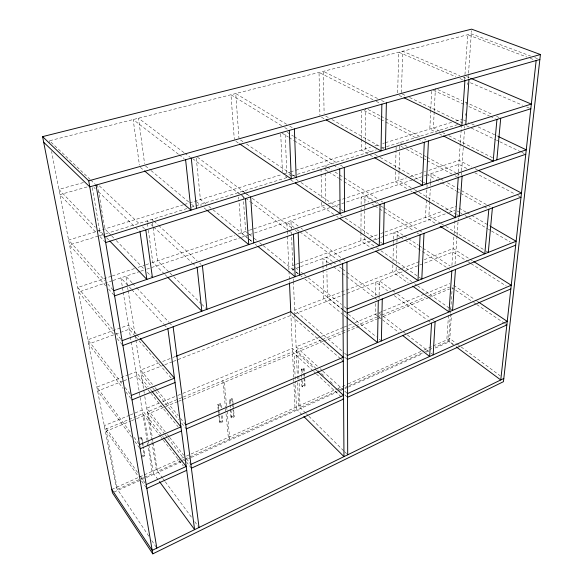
<?xml version="1.0" encoding="UTF-8"?>
<svg xmlns="http://www.w3.org/2000/svg" width="583" height="583" viewBox="0 0 583 583"><rect width="100%" height="100%" fill="white"/><g stroke="black" fill="none" stroke-linecap="round" stroke-linejoin="round"><path stroke-width="0.44" stroke-dasharray="2.92 2.19" d="M360.957 232.581L360.913 240.772L374.257 250.071M360.964 231.677L361.103 208.029M361.117 204.393L361.161 197.12L368.813 202.017M361.489 139.213L361.431 150.071L369.236 154.59M361.496 138.309L361.649 111.164M364.586 237.624L364.572 239.438L375.722 247.156M364.615 233.994L364.863 204.021M364.871 203.117L364.929 195.852L373.368 201.208M365.373 141.647L365.315 148.876L371.575 152.469M365.381 140.743L365.643 108.227M375.547 303.554L375.372 314.252L378.229 316.474M375.671 295.53L375.889 282.157L387.608 290.779M379.037 298.605L379.088 295.931M379.103 295.042L379.373 280.795L391.842 289.919M392.869 264.842L392.665 271.991L408.238 283.025M392.964 261.271L393.438 244.292M393.459 243.403L393.561 239.824M393.583 238.935L393.758 232.675L399.792 236.654M395.456 171.679L395.179 181.619L407.553 188.972M395.551 168.064L396.032 150.895M396.054 149.991L396.178 145.473M397.642 92.85L398.772 52.215L455.811 76.788M396.192 267.094L396.083 270.665L411.685 281.647M396.294 263.523L396.914 243.002M396.943 242.105L397.052 238.542M397.074 237.645L397.263 231.4L403.312 235.357M399.071 171.387L398.801 180.417L413.529 189.096M399.1 170.491L399.727 149.736M399.749 148.833L399.887 144.322M401.439 92.682L402.693 51.224L459.856 75.659M427.106 184.753L425.524 217.35L435.53 223.5M430.735 110.194L429.817 129.047L436.317 132.341M430.779 109.298L431.653 91.342M429.635 201.66L428.899 216.125L440.464 223.187M429.678 200.756L430.276 189.001M430.465 185.387L430.604 182.668M430.648 181.765L431.063 173.632L439.713 178.464M434.204 111.819L433.388 127.954L441.52 132.042M434.255 110.923L435.392 88.514M448.487 315.367L446.811 339.882L453.37 344.757M451.912 265.418L454.026 234.541M454.084 233.63L455.141 218.188M458.005 176.416L458.253 172.787M458.311 171.876L460.242 143.724M460.3 142.813L461.423 126.467M464.585 80.265L464.906 75.608M464.964 74.704L467.697 34.747L526.857 57.039M450.397 314.069L448.509 341.142L435.239 347.082M450.455 313.166L450.644 310.455M450.71 309.551L452.219 287.893M453.21 344.385L449.573 341.682L451.519 314.069M455.039 264.186L457.021 236.071M457.087 235.168L458.107 220.658M458.172 219.747L458.304 217.933M461.306 175.308L461.561 171.686M461.627 170.775L463.419 145.386M463.485 144.475L464.571 129.062M464.636 128.151L464.76 126.336M465.533 115.456L465.657 113.641M466.298 104.576L466.429 102.761M467.704 84.622L467.836 82.808M468.156 78.275L471.509 30.71M114.1 492.037L140.671 480.13M141.501 479.758L145.655 477.892M146.486 477.521L183.018 461.146M183.849 460.774L190.495 457.793M191.326 457.422L337.47 391.922M340.793 390.435L344.116 388.948M344.939 388.577L347.432 387.455M348.262 387.083L422.996 353.589M426.319 352.103L430.473 350.237M435.457 348.007L449.573 341.682M111.776 489.392L336.843 388.956M337.674 388.584L347.636 384.139M348.255 383.862L423.214 350.412M424.045 350.04L449.792 338.555L456.358 343.409M143.571 477.615L117.431 489.312L106.303 431.194L130.687 421.094M144.395 477.244L153.38 473.228L148.825 444.814M180.825 460.942L157.599 471.334L153.154 442.949M181.656 460.57L184.141 459.455M184.971 459.083L296.507 409.171L295.311 381.282M336.58 391.237L300.099 407.561L298.984 379.701M339.896 389.75L344.043 387.892M344.874 387.527L424.46 351.906M425.291 351.534L431.923 348.561M142.004 457.028L144.89 455.768L143.44 446.95M218.669 414.294L219.47 422.107L220.192 422.93L222.844 421.779L222.232 415.701M230.227 409.317L230.955 417.1L231.684 417.916L234.3 416.779L233.674 409.856M301.615 379.059L301.885 386.216L302.664 386.966L305.069 385.917L304.464 368.922L303.677 368.186L301.236 369.221L301.411 373.696M141.348 456.125L144.227 454.871L142.915 446.935M219.47 422.107L222.116 420.955L222.844 421.779M230.955 417.1L233.572 415.963L234.3 416.779M301.885 386.216L304.29 385.166L305.069 385.917M138.39 438.482L141.319 437.235L141.982 438.125L142.565 441.659M218.224 409.958L217.692 404.755L220.374 403.611L221.103 404.427L221.453 407.896M229.746 404.128L229.338 399.8L231.99 398.677L232.726 399.479L233.2 404.668M139.789 439.065L141.982 438.125M217.692 404.755L218.421 405.571L221.103 404.427M229.338 399.8L230.074 400.608L232.726 399.479M301.236 369.221L302.023 369.957L304.464 368.922M131.525 420.744L135.73 419.002M136.568 418.652L144.139 415.519L147.973 439.487M177.706 401.614L148.578 413.682L152.323 437.629M178.544 401.272L294.116 353.385L295.275 380.378M323.033 341.412L297.869 351.833L298.802 375.204M323.871 341.062L341.492 333.76M342.33 333.418L376.72 319.171M377.558 318.821L380.08 317.779M383.432 316.387L427.893 297.971M428.731 297.621L449.704 288.935M161.491 406.038L147.208 411.941L164.544 434.014M164.851 404.653L182.501 397.366M183.324 397.023L292.528 351.921L313.078 370.905M321.415 339.991L296.273 350.376L318.216 370.482M322.253 339.641L341.521 331.683M342.359 331.341L354.93 326.145M355.768 325.802L376.713 317.152M377.551 316.802L380.903 315.418M381.741 315.075L425.313 297.075M428.665 295.69L449.617 287.04M129.55 415.256L104.291 425.634L137.814 472.784M130.395 414.914L142.179 410.068L163.357 437.206M159.261 403.05L146.624 408.238L166.796 433.818M162.635 401.665L176.955 395.777M177.793 395.434L182.013 393.7M182.851 393.357L292.367 348.357L314.303 368.507M343.168 327.486L296.128 346.812L317.465 366.262M344.006 327.136L351.564 324.031M354.923 322.647L378.447 312.984M379.285 312.641L382.645 311.264M383.483 310.914L424.643 294M425.488 293.657L449.843 283.651M123.086 381.078L97.638 391.033L132.122 437.804M123.939 380.743L129.025 378.753M129.871 378.425L136.662 375.765L147.441 389.043M164.071 365.038L141.232 373.973L152.214 387.352M164.916 364.71L172.524 361.73M173.37 361.402L290.924 315.403L340.596 358.793M294.772 313.894L402.11 271.897M405.491 270.57L419.017 265.28M419.862 264.952L452.823 252.053L467.326 261.271M128.53 374.76L96.88 387.076L131.415 433.73M129.368 374.439L136.028 371.845L148.118 386.667M159.283 362.801L140.62 370.059L154.517 386.908M162.672 361.475L172 357.845M172.852 357.517L175.396 356.526M401.381 268.603L294.619 310.141L343.897 352.591M402.226 268.275L419.177 261.68M424.256 259.705L453.064 248.496L469.147 258.648M299.757 266.978L292.943 269.463L295.056 271.168M300.609 266.664L372.187 240.546M373.04 240.24L379.861 237.747M380.714 237.441L384.117 236.195M384.969 235.882L448.028 212.875M448.881 212.569L454.842 210.39M295.341 264.536L292.775 265.469L294.896 267.16M296.193 264.23L299.611 262.991M300.471 262.685L366.248 238.833M369.666 237.594L379.919 233.878M380.772 233.572L384.19 232.333M385.042 232.019L442.286 211.272M445.704 210.033L455.957 206.316M112.235 280.751L78.61 292.047L113.7 334.38M113.102 280.459L139.825 271.481M140.685 271.19L145.859 269.455M146.727 269.164L240.699 237.587M241.566 237.296L248.46 234.978M249.32 234.694L253.634 233.244M254.494 232.952L331.231 207.176M332.091 206.885L413.136 179.651M413.996 179.367L423.484 176.175M424.344 175.891L426.931 175.017M111.382 276.255L77.736 287.477L112.883 329.621M112.249 275.963L134.68 268.486M138.135 267.335L145.036 265.032M145.896 264.748L151.077 263.02M151.937 262.729L234.767 235.109M238.221 233.958L248.577 230.504M249.437 230.219L252.891 229.068M253.751 228.784L327.092 204.327M327.952 204.035L406.475 177.859M409.922 176.707L425.452 171.526M428.906 170.374L459.105 160.303L471.895 167.022M98.25 236.057L69.559 244.947L105.596 285.692M99.117 235.787L105.202 233.9M106.07 233.63L186.917 208.561M191.268 207.213L286.894 177.567M292.112 175.949L296.456 174.601M297.323 174.332L376.436 149.802M381.654 148.191L459.025 124.201M183.477 204.764L68.619 240.072L104.714 280.591M184.345 204.502L188.695 203.161M189.57 202.891L281.8 174.543M283.411 174.047L289.634 172.138M290.502 171.868L294.852 170.535M295.727 170.265L370.555 147.266M374.905 145.925L379.256 144.591M382.74 143.52L384.481 142.981M385.348 142.718L451.614 122.35M455.826 121.053L461.918 119.18M87.042 186.961L59.889 194.635L96.268 232.704M83.435 182.545L58.883 189.409L95.321 227.224M49.854 140.671L471.29 33.836L530.545 56.012M534.779 57.6L539.851 59.495M530.239 58.315L534.465 59.911M466.546 76.533L469.869 77.947M463.172 77.073L467.311 78.843M470.379 82.764L522.536 105.21M526.675 106.988L529.983 108.416M459.943 78.567L463.252 79.995M437.869 89.644L461.853 100.56M465.161 102.061L492.446 114.479M496.578 116.36L499.063 117.489M433.395 90.307L465.577 105.057M468.885 106.565L489.516 116.024M490.339 116.403L495.295 118.67M463.551 119.96L468.433 122.284M471.691 123.836L474.948 125.389M478.206 126.941L497.751 136.254M402.226 93.972L406.3 95.933M409.565 97.499L465.773 124.5M466.502 125.739L470.561 127.692M471.377 128.078L495.732 139.803M496.541 140.197L498.975 141.37M499.791 141.756L520.896 151.923M521.705 152.309L524.146 153.482M399.217 95.437L402.467 97.011M377.493 98.469L323.361 71.337L324.104 113.415M381.53 100.495L384.758 102.112M442.337 132.45L445.594 134.09M448.844 135.73L492.788 157.825M373.003 99.722L319.039 72.43L319.921 115.485M376.224 101.347L380.254 103.388M439.567 133.981L442.001 135.22M368.055 109.487L380.138 115.784M380.939 116.206L421.203 137.202M424.424 138.885L426.035 139.723M475.094 168.706L477.492 169.966M364.069 110.617L380.131 119.063M380.932 119.486L384.948 121.599M385.757 122.022L417.078 138.484M417.88 138.907L422.697 141.443M466.801 168.523L458.828 164.304L427.594 174.798L435.443 179.214M474.773 172.75L514.629 193.877M517.813 195.567L520.998 197.258M399.938 142.514L401.534 143.382M404.726 145.109L407.116 146.406M410.301 148.133L426.239 156.769M427.033 157.199L455.724 172.743M456.518 173.173L460.504 175.33M401.002 146.275L403.385 147.572M406.57 149.306L422.471 157.986M423.265 158.423L426.45 160.157M427.244 160.595L451.898 174.047M455.075 175.782L456.664 176.649M440.5 178.908L444.428 181.102M447.576 182.858L456.227 187.697M457.014 188.134L486.9 204.83M487.687 205.274L490.828 207.031M325.708 116.083L328.848 117.846M331.989 119.61L381.471 147.346M382.259 147.783L383.825 148.665M436.23 179.651L440.937 182.304M441.725 182.749L455.855 190.692M456.642 191.137L459.776 192.9M460.563 193.345L483.329 206.149M484.116 206.593L487.257 208.357M321.503 117.263L324.636 119.034M374.709 154.269L379.402 156.965M380.189 157.417L422.464 181.699M423.251 182.144L426.377 183.944M370.023 155.042L373.142 156.849M459.083 208.131L466.116 212.212M466.896 212.664L470.802 214.93M471.581 215.389L489.56 225.818M457.254 210.988L459.593 212.358M460.373 212.81L461.933 213.728M465.045 215.55L468.164 217.372M468.943 217.823L487.643 228.769M488.423 229.221L490.755 230.591M491.535 231.043L510.234 241.981M414.302 189.555L418.179 191.836M418.951 192.295L456.161 214.231M456.941 214.69L459.266 216.06M410.651 190.809L412.196 191.727M286.668 124.296L235.751 93.55L238.957 138.127M289.751 126.161L293.606 128.486M281.655 125.695L230.97 94.759L234.315 139.417M284.73 127.568L288.57 129.914M441.236 223.661L445.091 226.015M445.864 226.488L485.194 250.515M485.967 250.989L488.277 252.403M287.339 132.428L293.497 136.218M294.269 136.692L337.375 163.196M340.457 165.091L342.768 166.512M282.179 133.201L288.315 137.005M289.081 137.486L293.686 140.343M294.451 140.816L332.806 164.625M333.571 165.098L338.176 167.955M325.03 165.74L326.575 166.709M327.34 167.197L331.96 170.098M335.036 172.036L338.883 174.448M339.649 174.936L343.496 177.356M344.269 177.837L378.127 199.124M381.202 201.062L382.74 202.031M469.913 259.129L472.973 261.06M325.569 169.923L327.872 171.38M328.637 171.868L338.614 178.194M339.379 178.675L343.212 181.109M343.985 181.597L373.9 200.567M376.968 202.512L378.505 203.482M374.133 201.696L377.973 204.137M381.042 206.083L383.337 207.548M384.11 208.036L418.63 229.964M419.396 230.453L422.464 232.398M468.091 261.76L470.379 263.21M471.144 263.698L506.263 286.02M371.874 203.977L374.169 205.442M374.935 205.93L378.761 208.379M379.526 208.874L383.352 211.323M384.117 211.811L413.966 230.912M417.027 232.872L418.558 233.856M404.07 235.845L407.845 238.323M408.603 238.811L418.426 245.239M419.184 245.734L422.209 247.709M422.966 248.205L450.178 266.001M400.55 237.15L404.318 239.635M405.076 240.13L421.669 251.054M422.427 251.55L446.563 267.444M447.314 267.94L451.089 270.425M240.524 140.022L243.534 142.041M246.536 144.059L291.646 174.332M292.396 174.834L296.157 177.356M453.698 285.335L474.817 299.56M475.568 300.07L477.834 301.593M291.318 176.03L286.821 172.998L285.109 132.793M295.814 179.061L298.066 180.577M301.061 182.596L340.042 208.867M340.793 209.37L344.538 211.891M451.956 287.711L454.966 289.751M455.717 290.261L473.01 301.987M473.76 302.497L476.02 304.02M476.77 304.53L503.843 322.88M504.594 323.39L506.853 324.92M235.882 141.326L238.877 143.36M285.546 176.343L287.04 177.363M290.771 179.899L294.51 182.435M339.962 214.478L342.206 216.009M345.209 218.057L379.671 241.537M380.422 242.047L382.667 243.585M333.716 214.311L321.765 206.105L321.656 200.647M336.704 216.366L338.198 217.393M376.465 247.673L380.182 250.238M380.925 250.756L418.084 276.466M418.827 276.983L421.8 279.038M414.659 283.739L416.889 285.306M417.632 285.83L449.58 308.312M450.324 308.837L452.554 310.404M392.578 290.451L394.778 292.061M397.715 294.211L430.728 318.362M431.464 318.901L433.665 320.512M394.195 295.632L427.142 319.899M427.871 320.439L430.072 322.056M298.212 226.08L290.939 220.709L293.103 273.405M301.12 228.23L302.577 229.301M305.485 231.451L341.864 258.298M342.593 258.837L345.508 260.987M457.094 343.948L500.156 375.765M294.072 227.494L286.821 222.094L287.179 230.278M296.973 229.651L299.145 231.269M299.873 231.808L337.579 259.88M338.308 260.419L341.208 262.583M197.528 157.235L249.203 195.844M242.776 191.246L244.233 192.332M244.962 192.878L249.342 196.15M252.257 198.329L292.345 228.296M295.26 230.474L296.718 231.56M332.434 261.512L326.655 257.169L326.764 263.421M333.155 262.051L336.763 264.769M339.656 266.941L341.82 268.566M342.542 269.113L346.156 271.824M346.878 272.37L377.208 295.173M238.301 192.63L239.759 193.731M240.48 194.277L244.838 197.564M245.56 198.111L249.918 201.397M250.646 201.944L287.667 229.891M288.396 230.438L292.025 233.178M192.667 158.612L239.008 193.622M241.909 195.808L244.08 197.448M184.046 152.659L138.499 118.203L144.577 163.59M184.775 153.205L190.554 157.578M328.593 262.926L322.829 258.56L322.96 264.828M329.315 263.472L332.915 266.198M333.636 266.744L341.558 272.749M342.279 273.296L345.879 276.021M346.601 276.568L373.973 297.301M374.687 297.847L376.851 299.487M178.427 154.225L133.172 119.551L139.417 165.033M179.141 154.779L184.17 158.627M378.768 312.852L382.346 315.614M383.067 316.168L406.679 334.423M407.393 334.977L428.148 351.01M431.012 353.225L432.44 354.333M378.943 317.028L381.799 319.251M382.514 319.805L398.932 332.58M295.603 267.728L297.724 269.419M301.251 272.246L303.371 273.937M304.071 274.506L307.605 277.326M308.312 277.894L341.492 304.435M344.313 306.694L347.14 308.954M295.756 271.736L299.983 275.14M300.69 275.701L302.096 276.838M304.909 279.104L342.928 309.726M343.635 310.294L347.155 313.129M248.482 233.739L245.669 231.473L243.096 195.713M249.181 234.3L253.394 237.696M254.101 238.265L256.906 240.524M259.712 242.783L262.525 245.049M263.224 245.611L293.409 269.936M296.222 272.195L299.728 275.023M343.504 310.404L327.369 297.403L326.91 271.474M344.203 310.965L347.716 313.792M348.415 314.361L376.48 336.967M379.285 339.233L381.384 340.924M343.241 314.747L323.652 298.846L323.069 270.199M343.941 315.316L346.04 317.021M206.039 204.123L200.421 199.554L196.07 156.149M208.845 206.404L212.35 209.253M213.05 209.822L246.726 237.201M249.531 239.482L253.736 242.907M248.314 238.615L241.326 232.923L238.841 199.794M249.014 239.183L251.812 241.457M255.31 244.299L256.709 245.436M196.413 201.58L201.303 205.595M204.094 207.891L206.185 209.61M145.51 165.951L150.399 170.025M151.099 170.608L188.805 202.017M191.596 204.341L195.086 207.249M140.357 167.401L143.826 170.323M344.582 353.181L347.315 355.535M344.604 357.08L347.33 359.441M341.281 359.39L343.321 361.176M320.133 368.689L322.129 370.511M322.793 371.123L344.13 390.574M344.801 391.178L347.461 393.612M321.546 373.528L323.536 375.357M330.189 381.457L333.512 384.503M338.169 388.766L340.166 390.595M344.815 394.859L347.475 397.3M153.365 220.593L152.039 219.376L157.592 260.841L169.274 272.327M154.029 221.205L158.008 224.856M158.671 225.468L197.098 260.769M199.75 263.203L201.077 264.42M314.973 369.119L316.963 370.948M313.741 371.517L315.731 373.353M316.394 373.965L343.576 399.071M148.41 222.138L147.091 220.913L147.339 222.677M151.048 224.586L153.023 226.423M153.679 227.035L191.887 262.547M192.543 263.159L196.493 266.832M99.358 185.897L139.913 224.346M142.529 226.823L144.497 228.682M90.154 179.455L49.526 140.758L49.868 142.543M90.81 180.074L95.393 184.447M93.943 187.434L95.24 188.681M98.483 191.8L134.841 226.751M135.489 227.37L139.388 231.116M169.923 272.968L173.173 276.153M173.821 276.794L201.077 303.583M201.725 304.224L206.921 309.325M305.674 413.092L298.569 406.038L297.519 380.604M306.323 413.733L308.261 415.657M308.91 416.298L343.817 450.943M344.466 451.585L347.701 454.791M164.413 273.995L152.797 262.445L148.184 228.864M165.062 274.637L166.993 276.561M301.979 414.637L294.976 407.641L293.854 382.171M111.207 235.408L104.867 228.93L97.39 184.039M111.841 236.057L113.743 237.995M116.279 240.59L144.176 269.091M147.346 272.327L152.418 277.508M103.424 234.446L99.649 230.533L92.296 187.325M106.572 237.704L109.087 240.305M98.461 230.482L104.743 236.997M100.028 236.647L105.676 242.55M131.991 282.748L125.848 276.174L127.968 289.671M132.603 283.404L136.291 287.346M136.903 288.009L168.837 322.18M169.456 322.836L171.912 325.467M131.27 289.073L120.9 277.843L122.343 286.8M131.882 289.736L163.612 324.104M164.224 324.767L166.665 327.413M107.724 283.965L113.138 290.043M108.598 289.088L113.998 295.202M136.152 333.877L128.493 325.03L87.785 339.78L122.35 384.029M136.743 334.562L139.687 337.965M135.052 336.063L129.171 329.227L88.601 344.028L123.108 388.424M135.635 336.741L138.579 340.159M139.169 340.844L171.511 378.433M115.762 333.075L122.102 340.676M117.154 338.541L122.904 345.479M155.1 387.608L156.834 389.714M157.41 390.413L178.26 415.686M180.577 418.499L185.788 424.818M152.797 388.052L155.107 390.872M155.683 391.572L178.799 419.731M181.692 423.251L186.312 428.884M150.421 389.488L151.573 390.901M148.009 389.743L150.276 392.534M150.844 393.234L178.077 426.771M167.357 434.524L169.041 436.66M169.602 437.367L183.609 455.134M186.414 458.683L190.335 463.653M165.106 434.721L167.343 437.571M167.897 438.285L183.558 458.223M186.356 461.78L191.384 468.185M125.141 387.6L130.716 394.735M125.892 392.002L131.459 399.166M160.573 436.674L142.777 413.77L105.013 429.372L138.477 476.61M161.134 437.388L162.803 439.538M163.357 440.252L183.383 466.014M134.119 437.374L138.973 443.933M162.686 478.228L156.273 469.534L144.387 393.991M163.218 478.949L164.821 481.128M165.361 481.85L191.552 517.34M194.758 521.683L198.504 526.755M134.811 441.462L139.665 448.035M144.227 454.871L144.89 455.768M157.906 479.423L152.054 471.414L147.149 440.945M140.43 476.464L146.195 484.568M141.611 481.041L146.318 487.68M148.803 536.127L116.17 487.432L51.588 151.478M151.813 540.623L156.331 547.364M141.319 437.235L142.048 441.644M142.194 442.526L142.769 446.053M142.711 442.541L143.294 446.068M148.118 440.376L148.687 443.925M122.481 287.696L123.064 291.281M123.202 292.178L130.271 336.092M130.417 336.989L147.062 440.376M152.462 438.518L153.016 442.067M128.114 290.567L135.045 334.635M135.183 335.531L135.752 339.131M135.897 340.027L143.673 389.495M143.819 390.391L144.241 393.095M147.455 223.566L148.067 227.982M218.421 405.571L220.192 422.93M218.312 410.826L218.581 413.427M220.374 403.611L220.811 407.947M221.591 415.752L222.116 420.955M226.568 405.717L224.317 382.302L222.83 380.706L225.359 406.796M226.656 406.621L226.998 410.221M227.086 411.117L229.768 439.035L228.332 437.381L225.446 407.692M230.074 400.608L230.402 404.07M230.482 404.93L231.684 417.916M233.28 405.535L233.594 408.989M231.99 398.677L232.777 407.32M232.857 408.187L233.572 415.963M238.636 197.112L238.775 198.898M280.729 134.039L282.434 171.628M287.222 231.189L288.942 270.301M288.979 271.212L289.459 282.121M290.815 313.049L293.832 381.581M293.329 278.856L293.402 280.671M293.438 281.574L294.75 313.377M294.787 314.281L297.308 375.51M297.33 376.057L297.498 379.999M298.839 376.101L298.948 378.797M302.023 369.957L302.162 373.543M302.431 380.699L302.664 386.966M301.44 374.585L301.579 378.163M303.677 368.186L303.998 377.121M304.034 378.017L304.29 385.166M321.007 168.822L321.095 173.37M321.116 174.281L321.634 199.736M322.975 265.724L323.048 269.302M325.066 167.561L325.146 172.094M325.161 173.005L325.678 202.061M326.779 264.318L326.844 267.896"/><path stroke-width="0.87" d="M378.294 300.58L377.529 342.585L346.739 317.589M380.036 204.458L379.293 245.618L339.692 218.421M381.865 104.204L381.012 150.917L326.203 119.923M381.384 340.924L382.266 298.977M383.417 244.095L384.277 203.001M385.399 149.547L386.376 102.921M420.088 234.832L418.004 280.561L375.744 251.105M424.307 142.281L422.347 185.321L374.709 157.753M421.8 279.038L424.001 233.375M426.377 183.944L428.447 140.984M431.537 323.135L429.642 356.468L402.503 335.363M433.162 354.879L435.129 321.583M451.84 270.92L449.027 311.92L412.691 286.18M458.26 177.516L455.512 217.444L413.741 192.645M464.906 80.702L461.816 125.739L404.099 97.798M452.554 310.404L455.469 269.463M459.266 216.06L462.1 176.197M465.773 124.5L468.972 79.558M488.824 209.239L484.794 253.794L440.15 226.342M496.942 119.428L493.174 161.134L443.627 136.043M488.277 252.403L492.402 207.905M496.854 159.873L500.717 118.24M536.156 60.545L500.746 379.956L456.285 346.921M540.419 54.525L503.442 381.683L152.79 553.85L112.439 492.781L42.581 136.626L471.618 29.15L540.419 54.525L88.733 180.839L42.581 136.626M503.807 378.462L152.192 550.381L111.776 489.392M146.836 488.423L186.72 470.313M191.384 468.185L343.576 399.071M347.475 397.3L506.853 324.92M146.195 484.568L186.21 466.487L163.918 437.92M190.896 464.367L343.555 395.376L317.633 371.56M347.461 393.612L507.239 321.401L478.585 302.103M140.197 448.772L181.481 430.968M186.312 428.884L343.321 361.176M347.33 359.441L510.839 288.935M139.512 444.661L180.941 426.894L152.148 391.608M185.788 424.818L343.292 357.262L290.757 311.643L176.241 356.198M347.315 355.535L511.247 285.233L473.739 261.548M132.013 399.88L175.038 382.535M347.155 313.129L515.693 245.173M131.27 395.449L174.455 378.148L140.277 338.65M347.14 308.954L516.123 241.245L490.339 226.277M122.904 345.479L520.998 197.258M122.102 340.676L521.464 193.068L478.293 170.389M114.603 295.88L525.764 154.269M113.736 290.72L526.26 149.831L498.567 136.641M105.676 242.55L530.814 108.766M104.743 236.997L531.332 104.073L470.7 78.297M539.851 59.495L89.76 186.851L43.681 142.237M239.62 143.863L291.267 178.879L289.336 130.381M295.253 182.945L340.078 213.422L339.707 168.91M258.109 246.573L295.166 276.714L293.475 234.271M206.885 210.179L248.773 244.605L245.523 198.541M144.518 170.906L191.005 210.12L185.605 159.727M167.642 277.202L201.842 311.205L197.156 267.444M303.881 416.546L343.97 456.613L342.658 263.662M109.721 240.961L146.858 279.41L140.037 231.743M159.502 481.609L194.613 529.641L167.889 328.732M88.733 180.839L152.79 553.85M96.049 185.066L156.834 548.115M145.801 229.928L152.418 277.508M173.136 326.779L199.036 527.477M191.282 158.124L196.486 208.415M202.403 265.637L206.921 309.325M250.661 196.93L253.736 242.907M289.496 283.032L290.779 312.138M294.379 128.952L296.157 177.356M298.175 232.653L299.728 275.023M344.305 167.459L344.538 211.891M346.958 262.059L347.701 454.791"/></g></svg>
